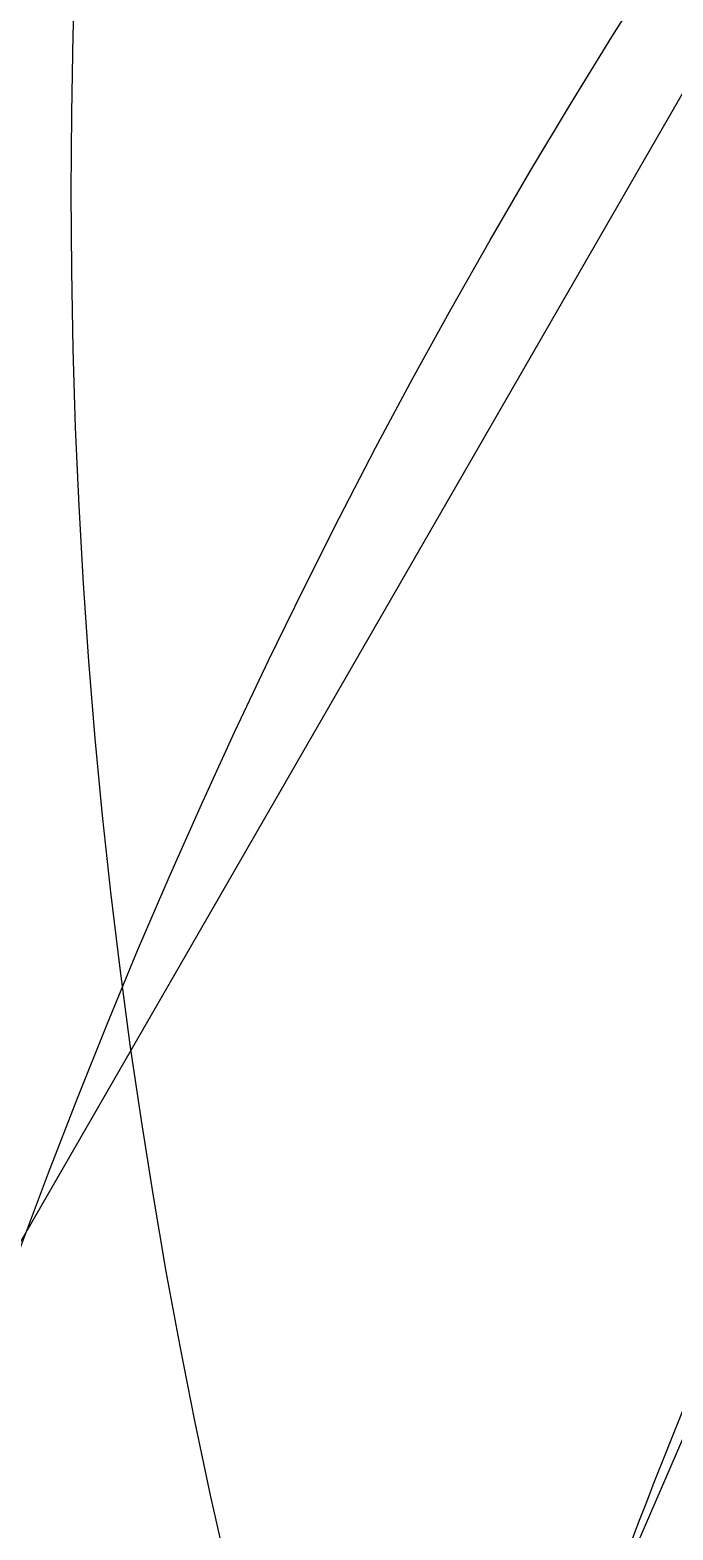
# Model space of a CAD drawing. Header units: inches. Extents: x 0 to 11.7, y 0 to 8.3.
# Drawn here: x 5.9614 to 5.9982, y 5.9247 to 6.0104 of the extents above; entities that cross this region are included whole.
import ezdxf

# ---------------------------------------------------------------- set-up
doc = ezdxf.new("R2010")
doc.units = ezdxf.units.IN
doc.header["$LTSCALE"] = 0.64311
doc.header["$MEASUREMENT"] = 0
doc.layers.get('0').update_dxf_attribs({"linetype": 'CONTINUOUS'})

msp = doc.modelspace()

# ---------------------------------------------------------------- linework, layer by layer
at = {"color": 7, "linetype": 'CONTINUOUS'}
msp.add_line((6.099203, 6.180814), (5.882508, 5.805487), dxfattribs=at)
msp.add_lwpolyline([(6.334901, 6.138729), (6.291576, 6.139324), (6.248435, 6.13431), (6.206219, 6.123736), (6.165665, 6.107702), (6.127465, 6.086499), (6.092294, 6.060475), (6.060802, 6.030016), (6.033512, 5.995667), (6.010916, 5.95802), (5.993463, 5.9177), (5.981418, 5.875422), (5.974999, 5.831924), (5.974369, 5.787956), (5.979489, 5.744287), (5.990264, 5.701682), (6.006545, 5.660896), (6.027982, 5.622626), (6.05418, 5.587532), (6.084719, 5.556218)], dxfattribs=at)
for centre, radius in [((6.312176, 6.001114), 0.348425), ((6.312176, 5.812194), 0.374016)]:
    msp.add_circle(centre, radius, dxfattribs=at)
msp.add_open_spline([(6.334907, 6.138726), (6.324001, 6.139589), (6.302085, 6.140231), (6.269288, 6.137973), (6.236863, 6.132534), (6.205124, 6.123949), (6.17439, 6.112257), (6.144945, 6.097614), (6.117062, 6.080176), (6.091015, 6.060094), (6.067088, 6.037526), (6.045481, 6.012726), (6.026388, 5.985941), (6.010003, 5.957417), (5.996527, 5.927406), (5.982568, 5.885866), (5.972794, 5.831674), (5.973899, 5.776618), (5.981134, 5.733395), (5.989709, 5.701632), (6.001393, 5.670879), (6.016027, 5.641416), (6.033457, 5.613515), (6.053532, 5.587453), (6.076093, 5.56351), (6.100887, 5.541888), (6.127666, 5.522781), (6.156184, 5.506382), (6.186188, 5.492894), (6.217368, 5.482404), (6.249419, 5.474996), (6.271176, 5.472169), (6.28209, 5.471299)], degree=3, knots=[0, 0, 0, 0, 0.031238, 0.062479, 0.09372, 0.12496, 0.156203, 0.187452, 0.218703, 0.249953, 0.281203, 0.31246, 0.343717, 0.374971, 0.406227, 0.437487, 0.49993, 0.562373, 0.593635, 0.624892, 0.656149, 0.68741, 0.718671, 0.749928, 0.781185, 0.812446, 0.843707, 0.874963, 0.906219, 0.937479, 0.96874, 1, 1, 1, 1], dxfattribs=at)

doc.saveas('drawing.dxf')
